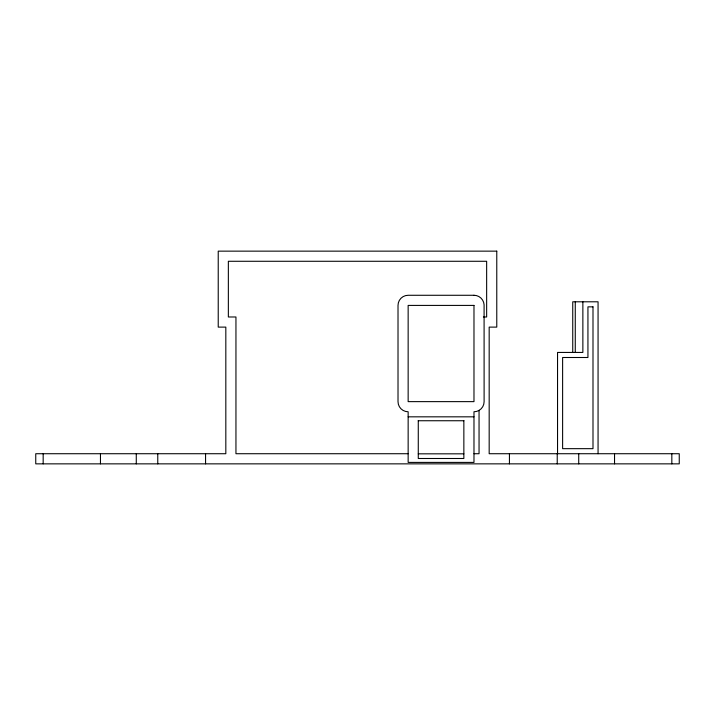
<?xml version="1.0" encoding="UTF-8"?>
<svg xmlns="http://www.w3.org/2000/svg" width="715" height="715" viewBox="0 0 715 715"><rect width="100%" height="100%" fill="white"/><g stroke="black" fill="none" stroke-linecap="round" stroke-linejoin="round"><path stroke-width="1.07" d="M483.385 316.986L486.647 316.986L486.647 261.279L228.353 261.279L228.353 316.986L235.95 316.986L235.95 453.721L408.149 453.721M408.149 416.827L473.982 416.827M418.275 420.742L463.856 420.742M473.982 453.721L479.05 453.721L479.05 410.365M418.275 453.828L463.856 453.828M671.832 453.721L671.832 463.856M614.534 453.721L614.534 463.856M598.062 453.721L598.062 301.793L572.742 301.793L572.742 352.432M582.868 301.793L582.868 352.432L557.548 352.432L557.548 453.721M578.721 453.721L578.721 463.856M575.271 301.793L575.271 352.432M557.235 453.721L557.235 463.856M509.438 453.721L509.438 463.856M463.856 420.509L463.856 458.494L418.275 458.494L418.275 420.509M205.562 453.721L205.562 463.856M157.765 453.721L157.765 463.856M136.279 453.721L136.279 463.856M100.466 453.721L100.466 463.856M43.168 453.721L43.168 463.856M496.773 251.144L218.227 251.144L218.227 327.113L225.824 327.113L225.824 453.721L35.75 453.721L35.75 463.856L679.25 463.856L679.25 453.721L489.176 453.721L489.176 327.113L496.773 327.113L496.773 251.144M473.982 295.277L408.149 295.277A10.126 10.126 0 0 0 398.014 305.412L398.014 401.633A10.126 10.126 0 0 0 408.149 411.769L408.149 462.408L473.982 462.408L473.982 411.769A10.126 10.126 0 0 0 484.109 401.633L484.091 304.778A10.126 10.126 0 0 0 473.982 295.277M473.982 305.412L408.149 305.412L408.149 401.633L473.982 401.633L473.982 305.412M592.994 306.851L587.936 306.851L587.936 357.5L562.616 357.5L562.616 448.663L592.994 448.663L592.994 306.851"/></g></svg>
